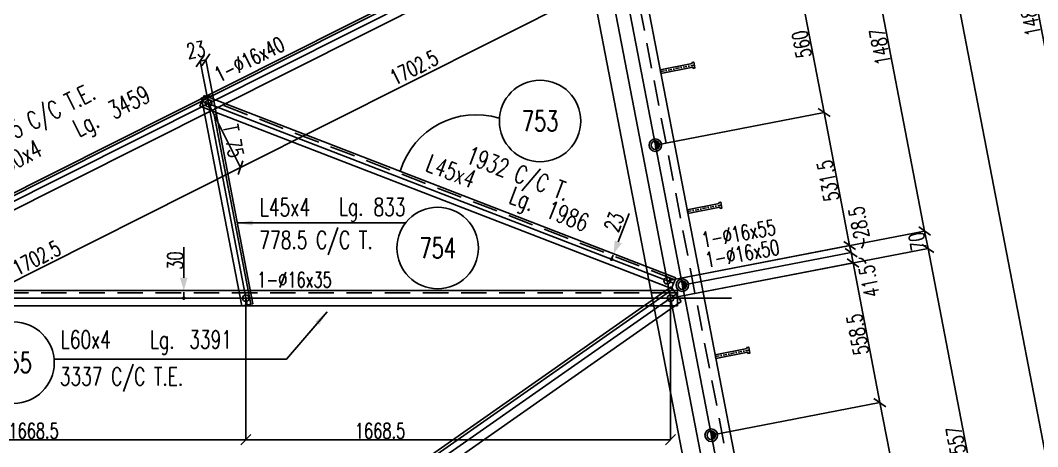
# Model space of a CAD drawing. Extents: x 707090 to 723393, y -5011 to 6523.
# Drawn here: x 713859 to 717855, y 1596 to 3270 of the extents above; entities that cross this region are included whole.
import ezdxf
from ezdxf.enums import TextEntityAlignment as Align

# ---------------------------------------------------------------- set-up
doc = ezdxf.new("R2010")
doc.units = 0
doc.header["$LTSCALE"] = 200
doc.header["$MEASUREMENT"] = 0
doc.linetypes.add('DASHDOT', pattern=[1, 0.5, -0.25, 0, -0.25])
doc.linetypes.add('DASHED', pattern=[0.75, 0.5, -0.25])
doc.layers.get('0').update_dxf_attribs({"linetype": 'CONTINUOUS'})
for name, color, linetype in [('ASSI', 6, 'CONTINUOUS'), ('BOLLINI_1', 7, 'CONTINUOUS'), ('Echelon', 1, 'CONTINUOUS'), ('FORI', 2, 'CONTINUOUS'), ('LINEA_ANG', 2, 'CONTINUOUS'), ('LS', 7, 'CONTINUOUS'), ('MZ', 6, 'DASHDOT'), ('QT_MAL', 7, 'CONTINUOUS'), ('QT_MPR', 7, 'CONTINUOUS'), ('QT_MSP', 7, 'CONTINUOUS'), ('TRAT-Y', 7, 'DASHED')]:
    doc.layers.add(name, color=color, linetype=linetype)
doc.styles.add('QUOTE', font='ROMANS8.SHX', dxfattribs={"width": 0.7})
doc.styles.add('RQL', font='ROMANS8.SHX', dxfattribs={"width": 0.7})
doc.styles.add('RS', font='ROMANS8.shx', dxfattribs={"width": 0.7})
doc.styles.get("Standard").update_dxf_attribs({"font": 'ROMANS8.SHX', "width": 0.7})
doc.dimstyles.new('FRECCE1', dxfattribs={"dimtxt": 60, "dimasz": 6.66, "dimexe": 0, "dimexo": 0, "dimgap": 1, "dimtad": 1, "dimzin": 0, "dimdsep": 46, "dimtxsty": 'RS', "dimblk1": 'QUOTP', "dimblk2": 'QUOTF', "dimsah": 1, "dimcen": 0, "dimclrd": 2, "dimclre": 2, "dimclrt": 7, "dimadec": 0, "dimazin": 0, "dimtfac": 1, "dimtix": 1, "dimtmove": 2, "dimatfit": 3, "dimldrblk": 'QUOTP', "dimfxl": 1, "dimtolj": 1, "dimtzin": 0, "dimarcsym": 0})
doc.dimstyles.new('TRATTO', dxfattribs={"dimscale": 0, "dimtxt": 60, "dimasz": 40, "dimexe": 0, "dimexo": 0, "dimgap": 5, "dimtad": 1, "dimrnd": 0.5, "dimdsep": 46, "dimtxsty": 'RS', "dimblk1": 'OBLIQUE', "dimblk2": 'OBLIQUE', "dimsah": 1, "dimcen": 0.09, "dimclrd": 2, "dimclre": 2, "dimclrt": 7, "dimadec": 0, "dimazin": 0, "dimtfac": 1, "dimtix": 1, "dimtmove": 2, "dimatfit": 3, "dimfxl": 1, "dimtolj": 1, "dimtzin": 0, "dimarcsym": 0})

# ---------------------------------------------------------------- blocks, each defined once
blk = doc.blocks.new('ASSE98')
blk.add_line((0, 0), (1, 0))
at = {"color": 7, "style": 'QUOTE', "width": 0.5, "flags": 1}
for tag, p in [('TI', (1.38308, 6.82731)), ('DI_S', (1.38308, 6.42178)), ('D_S', (1.38308, 6.02092)), ('E_S', (1.38308, 5.68065)), ('NFORI', (1.36454, 5.29792)), ('ALAR', (1.36349, 4.93246)), ('FAM', (1.3775, 4.54645)), ('ALA', (1.38308, 4.19257)), ('DISP2', (1.38308, 3.84971)), ('DISP1', (1.38308, 3.50686)), ('PINZAF', (1.38308, 3.164)), ('PINZAI', (1.38308, 2.82114)), ('TRP', (1.38308, 2.47829)), ('NP', (1.38308, 2.13543)), ('SV', (1.38308, 1.79257)), ('PESO', (1.38308, 1.44971)), ('QUA', (1.38308, 1.10686)), ('LUN', (1.38308, 0.764)), ('PROF', (1.38308, 0.42114)), ('POS', (1.38308, 0.07829))]:
    blk.add_attdef(tag, p, '', height=0.2, dxfattribs=at)
at = {"color": 7, "flags": 1}
for tag, p in [('LAV1', (3.07431, 6.82847)), ('LAV2', (3.07431, 6.49513)), ('LAV3', (3.07431, 6.1618)), ('LAV4', (3.07431, 5.82847)), ('LAV5', (3.07431, 5.49513)), ('LAV6', (3.07431, 5.1618)), ('LAV7', (3.07431, 4.82847)), ('LAV8', (3.07431, 4.49513)), ('LAV9', (3.07431, 4.1618)), ('LAV10', (3.07431, 3.82847))]:
    blk.add_attdef(tag, p, '', height=0.2, dxfattribs=at)
blk = doc.blocks.new('16')
blk.add_circle((0, 0), 1)
blk = doc.blocks.new('_OBLIQUE')
at = {"color": 0, "linetype": 'ByBlock'}
blk.add_line((-0.5, -0.5), (0.5, 0.5), dxfattribs=at)
blk = doc.blocks.new('*D31')
at = {"layer": 'QT_MPR', "color": 2, "lineweight": -2, "transparency": 16777216}
for p, q in [((714744.9, 2179.1), (714744.9, 1623.2)), ((716413.2, 2179.1), (716413.2, 1623.2)), ((716413.2, 1623.2), (714744.9, 1623.2))]:
    blk.add_line(p, q, dxfattribs=at)
at = {"layer": 'QT_MPR', "color": 2, "lineweight": -2, "transparency": 16777216, "xscale": 40, "yscale": 40, "zscale": 40, "rotation": 180}
blk.add_blockref('_OBLIQUE', (714744.9, 1623.2), dxfattribs=at)
at = {"layer": 'QT_MPR', "color": 2, "lineweight": -2, "transparency": 16777216, "xscale": 40, "yscale": 40, "zscale": 40}
blk.add_blockref('_OBLIQUE', (716413.2, 1623.2), dxfattribs=at)
at = {"layer": 'QT_MPR', "color": 7, "transparency": 16777216, "insert": (715272, 1658.2), "char_height": 60, "attachment_point": 5, "style": 'RS'}
blk.add_mtext('\\A1;1668.5', dxfattribs=at)
blk = doc.blocks.new('*D32')
at = {"layer": 'QT_MPR', "color": 2, "lineweight": -2, "transparency": 16777216}
for p, q in [((713076.6, 2179.1), (713076.6, 1623.2)), ((714744.9, 2179.1), (714744.9, 1623.2)), ((714744.9, 1623.2), (713076.6, 1623.2))]:
    blk.add_line(p, q, dxfattribs=at)
at = {"layer": 'QT_MPR', "color": 2, "lineweight": -2, "transparency": 16777216, "xscale": 40, "yscale": 40, "zscale": 40, "rotation": 180}
blk.add_blockref('_OBLIQUE', (713076.6, 1623.2), dxfattribs=at)
at = {"layer": 'QT_MPR', "color": 2, "lineweight": -2, "transparency": 16777216, "xscale": 40, "yscale": 40, "zscale": 40}
blk.add_blockref('_OBLIQUE', (714744.9, 1623.2), dxfattribs=at)
at = {"layer": 'QT_MPR', "color": 7, "transparency": 16777216, "insert": (713910.8, 1658.2), "char_height": 60, "attachment_point": 5, "style": 'RS'}
blk.add_mtext('\\A1;1668.5', dxfattribs=at)
blk = doc.blocks.new('A$C6E393FD9')
at = {"layer": 'Echelon', "color": 3}
blk.add_lwpolyline([(2.5, 0), (0, 19.8), (168.6, 41.4), (167.9, 47.2), (177.8, 48.5), (181.8, 17.1), (171.9, 15.8), (171.2, 21.6), (2.5, 0)], close=True, dxfattribs=at)
at = {"layer": 'MZ', "ltscale": 0.2}
blk.add_line((1.3, 9.9), (179.8, 32.8), dxfattribs=at)
blk = doc.blocks.new('P20')
at = {"color": 0}
for p, q in [((0, 0.98), (0.02, 1)), ((0, 0.94), (0.06, 1)), ((1, -0.01), (0, 0.99)), ((0, 0.89), (0.1, 0.99)), ((0, 0.85), (0.14, 0.99)), ((0, 0.8), (0.18, 0.98)), ((0, 0.76), (0.22, 0.98)), ((0, 0.71), (0.25, 0.97)), ((0, 0.67), (0.29, 0.96)), ((1, -0.05), (0, 0.95)), ((0, 0.62), (0.32, 0.95)), ((0, 0.58), (0.36, 0.93)), ((0, 0.53), (0.39, 0.92)), ((0, 0.49), (0.42, 0.91)), ((1, -0.09), (0, 0.9)), ((0, 0.44), (0.45, 0.89)), ((0, 0.4), (0.48, 0.88)), ((0.99, -0.13), (0, 0.86)), ((0, 0.35), (0.51, 0.86)), ((0, 0.31), (0.54, 0.84)), ((0, 0.26), (0.56, 0.83)), ((0.99, -0.17), (0, 0.81)), ((0, 0.22), (0.59, 0.81)), ((0, 0.17), (0.61, 0.79)), ((0.98, -0.21), (0, 0.77)), ((0, 0.13), (0.64, 0.77)), ((0, 0.08), (0.66, 0.75)), ((0, 0.04), (0.69, 0.73)), ((0.97, -0.25), (0, 0.72)), ((0, -0.01), (0.71, 0.7)), ((0.96, -0.28), (0, 0.68)), ((0, -0.05), (0.73, 0.68)), ((0, -0.1), (0.75, 0.66)), ((0.95, -0.32), (0, 0.63)), ((0, -0.14), (0.77, 0.63)), ((0, -0.19), (0.79, 0.61)), ((0.94, -0.35), (0, 0.59)), ((0, -0.23), (0.81, 0.58)), ((0, -0.28), (0.83, 0.56)), ((0.92, -0.38), (0, 0.54)), ((0, -0.32), (0.85, 0.53)), ((0.91, -0.41), (0, 0.5)), ((0, -0.36), (0.87, 0.5)), ((0, -0.41), (0.88, 0.47)), ((0.9, -0.44), (0, 0.45)), ((0, -0.45), (0.9, 0.44)), ((0.88, -0.47), (0, 0.41)), ((0, -0.5), (0.91, 0.41)), ((0, -0.54), (0.92, 0.38)), ((0.87, -0.5), (0, 0.36)), ((0, -0.59), (0.94, 0.35)), ((0.85, -0.53), (0, 0.32)), ((0, -0.63), (0.95, 0.31)), ((0, -0.68), (0.96, 0.28)), ((0.83, -0.56), (0, 0.27)), ((0, -0.72), (0.97, 0.25)), ((0.81, -0.58), (0, 0.23)), ((0, -0.77), (0.98, 0.21)), ((0.79, -0.61), (0, 0.18)), ((0, -0.81), (0.99, 0.17)), ((0.77, -0.63), (0, 0.14)), ((0, -0.86), (0.99, 0.13)), ((0.75, -0.66), (0, 0.09)), ((0, -0.9), (1, 0.09)), ((0.73, -0.68), (0, 0.05)), ((0, -0.95), (1, 0.05)), ((0.71, -0.7), (0, 0.01)), ((0, -0.99), (1, 0.01)), ((1, 0.04), (0.04, 1)), ((1, 0.09), (0.09, 1)), ((0.99, 0.14), (0.14, 0.99)), ((0.98, 0.19), (0.19, 0.98)), ((0.97, 0.25), (0.25, 0.97)), ((0.95, 0.31), (0.31, 0.95)), ((0.92, 0.38), (0.38, 0.92)), ((0.88, 0.47), (0.47, 0.88)), ((0.81, 0.59), (0.59, 0.81)), ((0.69, -0.73), (0, -0.04)), ((0.66, -0.75), (0, -0.08)), ((0.64, -0.77), (0, -0.13)), ((0.61, -0.79), (0, -0.17)), ((0.59, -0.81), (0, -0.22)), ((0.56, -0.83), (0, -0.26)), ((0.54, -0.84), (0, -0.31)), ((0.51, -0.86), (0, -0.35)), ((0.48, -0.88), (0, -0.4)), ((0.45, -0.89), (0, -0.44)), ((0.42, -0.91), (0, -0.49)), ((0.39, -0.92), (0, -0.53)), ((0.36, -0.93), (0, -0.58)), ((0.32, -0.95), (0, -0.62)), ((0.29, -0.96), (0, -0.67)), ((0.25, -0.97), (0, -0.71)), ((0.22, -0.98), (0, -0.76)), ((0.18, -0.98), (0, -0.8)), ((0.14, -0.99), (0, -0.85)), ((0.1, -0.99), (0, -0.89)), ((0.04, -1), (1, -0.04)), ((0.09, -1), (1, -0.09)), ((0.14, -0.99), (0.99, -0.14)), ((0.19, -0.98), (0.98, -0.19)), ((0.25, -0.97), (0.97, -0.25)), ((0.31, -0.95), (0.95, -0.31)), ((0.38, -0.92), (0.92, -0.38)), ((0.47, -0.88), (0.88, -0.47)), ((0.59, -0.81), (0.81, -0.59))]:
    blk.add_line(p, q, dxfattribs=at)
for radius in [1.5, 1]:
    blk.add_circle((0, 0), radius)
blk = doc.blocks.new('*D45')
at = {"layer": 'QT_MPR', "color": 2, "lineweight": -2, "transparency": 16777216}
for p, q in [((715879.6, 5236.4), (717131.6, 5477.9)), ((717131.6, 5477.9), (718900.4, -3694.3)), ((717648.5, -3935.7), (718900.4, -3694.3))]:
    blk.add_line(p, q, dxfattribs=at)
at = {"layer": 'QT_MPR', "color": 2, "lineweight": -2, "transparency": 16777216, "xscale": 40, "yscale": 40, "zscale": 40}
for p, rotation in [((717131.6, 5477.9), 100.9154326102447), ((718900.4, -3694.3), 280.9154326102447)]:
    blk.add_blockref('_OBLIQUE', p, dxfattribs=dict(at, rotation=rotation))
at = {"layer": 'QT_MPR', "color": 7, "transparency": 16777216, "insert": (717981.6, 885.2), "char_height": 60, "attachment_point": 5, "rotation": 100.9154, "style": 'RS'}
blk.add_mtext('\\A1;9341.5', dxfattribs=at)
blk = doc.blocks.new('*D56')
at = {"layer": 'QT_MPR', "color": 2, "lineweight": -2, "transparency": 16777216}
for p, q in [((716118.4, 3707.8), (717129.8, 3902.8)), ((717129.8, 3902.8), (717411.4, 2442.8)), ((716400, 2247.8), (717411.4, 2442.8))]:
    blk.add_line(p, q, dxfattribs=at)
at = {"layer": 'QT_MPR', "color": 2, "lineweight": -2, "transparency": 16777216, "xscale": 40, "yscale": 40, "zscale": 40}
for p, rotation in [((717129.8, 3902.8), 100.9154326102447), ((717411.4, 2442.8), 280.9154326102447)]:
    blk.add_blockref('_OBLIQUE', p, dxfattribs=dict(at, rotation=rotation))
at = {"layer": 'QT_MPR', "color": 7, "transparency": 16777216, "insert": (717236.2, 3166.2), "char_height": 60, "attachment_point": 5, "rotation": 100.9154, "style": 'RS'}
blk.add_mtext('\\A1;1487', dxfattribs=at)
blk = doc.blocks.new('*D57')
at = {"layer": 'QT_MPR', "color": 2, "lineweight": -2, "transparency": 16777216}
for p, q in [((716400, 2247.8), (717411.4, 2442.8)), ((717411.4, 2442.8), (717424.6, 2374.1)), ((716413.2, 2179.1), (717424.6, 2374.1))]:
    blk.add_line(p, q, dxfattribs=at)
at = {"layer": 'QT_MPR', "color": 2, "lineweight": -2, "transparency": 16777216, "xscale": 40, "yscale": 40, "zscale": 40}
for p, rotation in [((717411.4, 2442.8), 100.9154326102447), ((717424.6, 2374.1), 280.9154326102447)]:
    blk.add_blockref('_OBLIQUE', p, dxfattribs=dict(at, rotation=rotation))
at = {"layer": 'QT_MPR', "color": 7, "transparency": 16777216, "insert": (717383.6, 2401.8), "char_height": 60, "attachment_point": 5, "rotation": 100.9154, "style": 'RS'}
blk.add_mtext('\\A1;70', dxfattribs=at)
blk = doc.blocks.new('*D58')
at = {"layer": 'QT_MPR', "color": 2, "lineweight": -2, "transparency": 16777216}
for p, q in [((716413.2, 2179.1), (717424.6, 2374.1)), ((717424.6, 2374.1), (717719.4, 845.4)), ((716708.1, 650.4), (717719.4, 845.4))]:
    blk.add_line(p, q, dxfattribs=at)
at = {"layer": 'QT_MPR', "color": 2, "lineweight": -2, "transparency": 16777216, "xscale": 40, "yscale": 40, "zscale": 40}
for p, rotation in [((717424.6, 2374.1), 100.9154326102447), ((717719.4, 845.4), 280.9154326102447)]:
    blk.add_blockref('_OBLIQUE', p, dxfattribs=dict(at, rotation=rotation))
at = {"layer": 'QT_MPR', "color": 7, "transparency": 16777216, "insert": (717537.6, 1603.1), "char_height": 60, "attachment_point": 5, "rotation": 100.9154, "style": 'RS'}
blk.add_mtext('\\A1;1557', dxfattribs=at)
blk = doc.blocks.new('*D71')
at = {"layer": 'QT_MSP', "color": 2, "lineweight": -2, "transparency": 16777216}
for p, q in [((716247.3, 3329.9), (716910.1, 3457.7)), ((716910.1, 3457.7), (717016.2, 2907.8)), ((716353.4, 2780), (717016.2, 2907.8))]:
    blk.add_line(p, q, dxfattribs=at)
at = {"layer": 'QT_MSP', "color": 2, "lineweight": -2, "transparency": 16777216, "xscale": 40, "yscale": 40, "zscale": 40}
for p, rotation in [((716910.1, 3457.7), 100.9154326102447), ((717016.2, 2907.8), 280.9154326102447)]:
    blk.add_blockref('_OBLIQUE', p, dxfattribs=dict(at, rotation=rotation))
at = {"layer": 'QT_MSP', "color": 7, "transparency": 16777216, "insert": (716928.8, 3176.1), "char_height": 60, "attachment_point": 5, "rotation": 100.9154, "style": 'RS'}
blk.add_mtext('\\A1;560', dxfattribs=at)
blk = doc.blocks.new('*D72')
at = {"layer": 'QT_MSP', "color": 2, "lineweight": -2, "transparency": 16777216}
for p, q in [((716353.4, 2780), (717016.2, 2907.8)), ((717016.2, 2907.8), (717116.8, 2386)), ((716400, 2247.8), (717116.8, 2386))]:
    blk.add_line(p, q, dxfattribs=at)
at = {"layer": 'QT_MSP', "color": 2, "lineweight": -2, "transparency": 16777216, "xscale": 40, "yscale": 40, "zscale": 40}
for p, rotation in [((717016.2, 2907.8), 100.9154326102447), ((717116.8, 2386), 280.9154326102447)]:
    blk.add_blockref('_OBLIQUE', p, dxfattribs=dict(at, rotation=rotation))
at = {"layer": 'QT_MSP', "color": 7, "transparency": 16777216, "insert": (717032.1, 2640.3), "char_height": 60, "attachment_point": 5, "rotation": 100.9154, "style": 'RS'}
blk.add_mtext('\\A1;531.5', dxfattribs=at)
blk = doc.blocks.new('*D73')
at = {"layer": 'QT_MSP', "color": 2, "lineweight": -2, "transparency": 16777216}
for p, q in [((716400, 2247.8), (717116.8, 2386)), ((717116.8, 2386), (717122.2, 2357.9)), ((716459.4, 2230.1), (717122.2, 2357.9))]:
    blk.add_line(p, q, dxfattribs=at)
at = {"layer": 'QT_MSP', "color": 2, "lineweight": -2, "transparency": 16777216, "xscale": 40, "yscale": 40, "zscale": 40}
for p, rotation in [((717116.8, 2386), 100.9154326102447), ((717122.2, 2357.9), 280.9154326102447)]:
    blk.add_blockref('_OBLIQUE', p, dxfattribs=dict(at, rotation=rotation))
at = {"layer": 'QT_MSP', "color": 7, "transparency": 16777216, "insert": (717153, 2475.6), "char_height": 60, "attachment_point": 5, "rotation": 100.9154, "style": 'RS'}
blk.add_mtext('\\A1;28.5', dxfattribs=at)
blk = doc.blocks.new('*D74')
at = {"layer": 'QT_MSP', "color": 2, "lineweight": -2, "transparency": 16777216}
for p, q in [((716459.4, 2230.1), (717122.2, 2357.9)), ((717122.2, 2357.9), (717130, 2317.3)), ((716413.2, 2179.1), (717130, 2317.3))]:
    blk.add_line(p, q, dxfattribs=at)
at = {"layer": 'QT_MSP', "color": 2, "lineweight": -2, "transparency": 16777216, "xscale": 40, "yscale": 40, "zscale": 40}
for p, rotation in [((717122.2, 2357.9), 100.9154326102447), ((717130, 2317.3), 280.9154326102447)]:
    blk.add_blockref('_OBLIQUE', p, dxfattribs=dict(at, rotation=rotation))
at = {"layer": 'QT_MSP', "color": 7, "transparency": 16777216, "insert": (717193.5, 2245.5), "char_height": 60, "attachment_point": 5, "rotation": 100.9154, "style": 'RS'}
blk.add_mtext('\\A1;41.5', dxfattribs=at)
blk = doc.blocks.new('*D75')
at = {"layer": 'QT_MSP', "color": 2, "lineweight": -2, "transparency": 16777216}
for p, q in [((716413.2, 2179.1), (717130, 2317.3)), ((717130, 2317.3), (717235.8, 1768.8)), ((716573, 1641), (717235.8, 1768.8))]:
    blk.add_line(p, q, dxfattribs=at)
at = {"layer": 'QT_MSP', "color": 2, "lineweight": -2, "transparency": 16777216, "xscale": 40, "yscale": 40, "zscale": 40}
for p, rotation in [((717130, 2317.3), 100.9154326102447), ((717235.8, 1768.8), 280.9154326102447)]:
    blk.add_blockref('_OBLIQUE', p, dxfattribs=dict(at, rotation=rotation))
at = {"layer": 'QT_MSP', "color": 7, "transparency": 16777216, "insert": (717148.6, 2036.4), "char_height": 60, "attachment_point": 5, "rotation": 100.9154, "style": 'RS'}
blk.add_mtext('\\A1;558.5', dxfattribs=at)
blk = doc.blocks.new('*D76')
at = {"layer": 'QT_MSP', "color": 2, "lineweight": -2, "transparency": 16777216}
for p, q in [((716573, 1641), (717235.8, 1768.8)), ((717235.8, 1768.8), (717349.4, 1179.7)), ((716686.6, 1051.8), (717349.4, 1179.7))]:
    blk.add_line(p, q, dxfattribs=at)
at = {"layer": 'QT_MSP', "color": 2, "lineweight": -2, "transparency": 16777216, "xscale": 40, "yscale": 40, "zscale": 40}
for p, rotation in [((717235.8, 1768.8), 100.9154326102447), ((717349.4, 1179.7), 280.9154326102447)]:
    blk.add_blockref('_OBLIQUE', p, dxfattribs=dict(at, rotation=rotation))
at = {"layer": 'QT_MSP', "color": 7, "transparency": 16777216, "insert": (717258.3, 1467.6), "char_height": 60, "attachment_point": 5, "rotation": 100.9154, "style": 'RS'}
blk.add_mtext('\\A1;600', dxfattribs=at)
blk = doc.blocks.new('*D97')
at = {"layer": 'QT_MPR', "color": 2, "lineweight": -2, "transparency": 16777216}
for p, q in [((718730.3, 4211.4), (717718.9, 4016.4)), ((717718.9, 4016.4), (718000.5, 2556.4)), ((719011.9, 2751.5), (718000.5, 2556.4))]:
    blk.add_line(p, q, dxfattribs=at)
at = {"layer": 'QT_MPR', "color": 2, "lineweight": -2, "transparency": 16777216, "xscale": 40, "yscale": 40, "zscale": 40}
for p, rotation in [((717718.9, 4016.4), 100.9154326102489), ((718000.5, 2556.4), 280.9154326102489)]:
    blk.add_blockref('_OBLIQUE', p, dxfattribs=dict(at, rotation=rotation))
at = {"layer": 'QT_MPR', "color": 7, "transparency": 16777216, "insert": (717825.4, 3279.8), "char_height": 60, "attachment_point": 5, "rotation": 100.9154, "style": 'RS'}
blk.add_mtext('\\A1;1487', dxfattribs=at)
blk = doc.blocks.new('*D133')
at = {"layer": 'QT_MPR', "color": 2, "lineweight": -2, "transparency": 16777216}
for p, q in [((716118.4, 3707.8), (716244.9, 3456.2)), ((716244.9, 3456.2), (714724, 2691.8)), ((714597.5, 2943.4), (714724, 2691.8))]:
    blk.add_line(p, q, dxfattribs=at)
at = {"layer": 'QT_MPR', "color": 2, "lineweight": -2, "transparency": 16777216, "xscale": 40, "yscale": 40, "zscale": 40}
for p, rotation in [((716244.9, 3456.2), 26.68222138563139), ((714724, 2691.8), 206.6822213856314)]:
    blk.add_blockref('_OBLIQUE', p, dxfattribs=dict(at, rotation=rotation))
at = {"layer": 'QT_MPR', "color": 7, "transparency": 16777216, "insert": (715405.4, 3084.7), "char_height": 60, "attachment_point": 5, "rotation": 26.6822, "style": 'RS'}
blk.add_mtext('\\A1;1702.5', dxfattribs=at)
blk = doc.blocks.new('*D134')
at = {"layer": 'QT_MPR', "color": 2, "lineweight": -2, "transparency": 16777216}
for p, q in [((714597.5, 2943.4), (714724, 2691.8)), ((714724, 2691.8), (713203, 1927.5)), ((713076.6, 2179.1), (713203, 1927.5))]:
    blk.add_line(p, q, dxfattribs=at)
at = {"layer": 'QT_MPR', "color": 2, "lineweight": -2, "transparency": 16777216, "xscale": 40, "yscale": 40, "zscale": 40}
for p, rotation in [((714724, 2691.8), 26.68222138563139), ((713203, 1927.5), 206.6822213856314)]:
    blk.add_blockref('_OBLIQUE', p, dxfattribs=dict(at, rotation=rotation))
at = {"layer": 'QT_MPR', "color": 7, "transparency": 16777216, "insert": (713922.4, 2336.9), "char_height": 60, "attachment_point": 5, "rotation": 26.6822, "style": 'RS'}
blk.add_mtext('\\A1;1702.5', dxfattribs=at)
blk = doc.blocks.new('QUOTP')
at = {"layer": 'ASSI', "color": 2, "const_width": 1.07}
blk.add_lwpolyline([(-0.53, 0, 1), (0.53, 0, 1)], format="xyb", close=True, dxfattribs=at)
blk = doc.blocks.new('QUOTF')
at = {"layer": 'LS', "color": 2}
blk.add_line((7.5, 0), (25.5, 0), dxfattribs=at)
blk.add_solid([(7.5, 2.25), (0, 0), (7.5, -2.25)], dxfattribs=at)
blk = doc.blocks.new('*D135')
at = {"layer": 'QT_MAL', "color": 2, "lineweight": -2, "transparency": 16777216}
blk.add_line((714500.8, 2185.7), (714500.8, 2202.4), dxfattribs=at)
at = {"layer": 'QT_MAL', "color": 2, "lineweight": -2, "transparency": 16777216, "xscale": 6.66, "yscale": 6.66, "zscale": 6.66}
for name, p, rotation in [('QUOTF', (714500.8, 2209.1), 90), ('QUOTP', (714500.8, 2179.1), 270)]:
    blk.add_blockref(name, p, dxfattribs=dict(at, rotation=rotation))
at = {"layer": 'QT_MAL', "color": 7, "transparency": 16777216, "insert": (714467.1, 2326.9), "char_height": 60, "attachment_point": 5, "rotation": 90, "style": 'RS'}
blk.add_mtext('\\A1;30', dxfattribs=at)
blk = doc.blocks.new('*D137')
at = {"layer": 'QT_MAL', "color": 2, "lineweight": -2, "transparency": 16777216}
for p, q in [((716183.7, 2338.4), (716187.2, 2347.4)), ((716189.6, 2353.6), (716189.6, 2353.6))]:
    blk.add_line(p, q, dxfattribs=at)
at = {"layer": 'QT_MAL', "color": 2, "lineweight": -2, "transparency": 16777216, "xscale": 6.66, "yscale": 6.66, "zscale": 6.66}
for name, p, rotation in [('QUOTF', (716189.6, 2353.6), 68.8971990528523), ('QUOTP', (716181.3, 2332.2), 248.8971990528523)]:
    blk.add_blockref(name, p, dxfattribs=dict(at, rotation=rotation))
at = {"layer": 'QT_MAL', "color": 7, "transparency": 16777216, "insert": (716191.3, 2478.4), "char_height": 60, "attachment_point": 5, "rotation": 68.8972, "style": 'RS'}
blk.add_mtext('\\A1;23', dxfattribs=at)
blk = doc.blocks.new('*D168')
at = {"layer": 'LS', "color": 2, "lineweight": -2, "transparency": 16777216}
for p, q in [((713076.6, 2179.1), (712596.8, 1817.6)), ((712596.8, 1817.6), (713748.5, 288.9)), ((714228.3, 650.4), (713748.5, 288.9))]:
    blk.add_line(p, q, dxfattribs=at)
at = {"layer": 'LS', "color": 2, "lineweight": -2, "transparency": 16777216, "xscale": 40, "yscale": 40, "zscale": 40}
for p, rotation in [((712596.8, 1817.6), 126.9946354549771), ((713748.5, 288.9), 306.9946354549771)]:
    blk.add_blockref('_OBLIQUE', p, dxfattribs=dict(at, rotation=rotation))
at = {"layer": 'LS', "color": 7, "transparency": 16777216, "insert": (713200.6, 1074.3), "char_height": 60, "attachment_point": 5, "rotation": 306.9946, "style": 'RS'}
blk.add_mtext('\\A1;1914', dxfattribs=at)
blk = doc.blocks.new('*D192')
at = {"layer": 'LS', "color": 2, "lineweight": -2, "transparency": 16777216}
for p, q in [((714565.3, 3110.5), (714587.9, 3114.8)), ((714597.5, 2943.4), (714565.3, 3110.5)), ((714614.9, 2974.8), (714587.9, 3114.8))]:
    blk.add_line(p, q, dxfattribs=at)
at = {"layer": 'LS', "color": 2, "lineweight": -2, "transparency": 16777216, "xscale": 40, "yscale": 40, "zscale": 40}
for p, rotation in [((714565.3, 3110.5), 190.915432614), ((714587.9, 3114.8), 10.91543261400001)]:
    blk.add_blockref('_OBLIQUE', p, dxfattribs=dict(at, rotation=rotation))
at = {"layer": 'LS', "color": 7, "transparency": 16777216, "insert": (714548, 3154.1), "char_height": 60, "attachment_point": 5, "rotation": 10.9154, "style": 'RS'}
blk.add_mtext('\\A1;23', dxfattribs=at)
blk = doc.blocks.new('xxx')
blk.add_circle((0, 0), 8)
at = {"color": 3, "style": 'RQL', "width": 0.7}
blk.add_attdef('POS', text='', height=4, dxfattribs=at).set_placement((0, 0), align=Align.MIDDLE)
at = {"color": 3, "style": 'RQL', "width": 0.7, "flags": 1}
blk.add_attdef('POS1', (-0.39, -5.42), '', height=2, dxfattribs=at)
at = {"style": 'RQL', "width": 0.7, "flags": 1}
blk.add_attdef('TIPO', (-0.39, -8.66), '', height=2, dxfattribs=at)
blk = doc.blocks.new('bull')
at = {"style": 'RS', "width": 0.7, "flags": 1}
for tag, p in [('NN', (-12.25, 0)), ('DIAMETRO', (0, -4.86)), ('SERRAGGIO', (0, -9.71)), ('LUNGHEZZA', (0, -14.57)), ('NB', (0, -19.43)), ('TIPO', (0, -24.12)), ('EL', (-0.14, -29))]:
    blk.add_attdef(tag, p, '', height=3, dxfattribs=at)
at = {"style": 'RS', "width": 0.7}
blk.add_attdef('BULLONE', (0, 0), '', height=3, dxfattribs=at)

msp = doc.modelspace()

# ---------------------------------------------------------------- linework, layer by layer
at = {"layer": 'LINEA_ANG'}
for p, q in [((717648.344, -3538.898), (715829.352, 5893.308)), ((715632.971, 5855.436), (717451.962, -3576.77)), ((716129.093, 3746.68), (713038.439, 2193.445)), ((713065.382, 2139.834), (716156.035, 3693.069)), ((714580.651, 2974.569), (714564.449, 2932.587)), ((714614.891, 2974.828), (714570.705, 2966.306)), ((714570.705, 2966.306), (714728.442, 2148.377)), ((716433.462, 2259.525), (714580.651, 2974.569)), ((714772.627, 2156.898), (714614.891, 2974.828)), ((714564.449, 2932.587), (716417.26, 2217.542)), ((714629.093, 2901.184), (714620.746, 2899.575)), ((716417.26, 2217.542), (716433.462, 2259.525)), ((716440.247, 2209.055), (713049.247, 2209.055)), ((716415.305, 2223.211), (714185.823, 663.323)), ((716455.434, 2165.855), (716415.305, 2223.211)), ((716440.247, 2149.055), (716440.247, 2209.055)), ((714225.952, 605.968), (716455.434, 2165.855)), ((713049.247, 2149.055), (716440.247, 2149.055)), ((714728.442, 2148.377), (714772.627, 2156.898))]:
    msp.add_line(p, q, dxfattribs=at)
at = {"layer": 'LINEA_ANG', "color": 2}
for p, q in [((716133.134, 3738.639), (713042.481, 2185.403)), ((714764.281, 2155.289), (714620.746, 2899.575)), ((716421.611, 2214.198), (714192.129, 654.31))]:
    msp.add_line(p, q, dxfattribs=at)
at = {"layer": 'LS', "color": 6}
for p, q in [((715755.699, 5879.104), (717767.309, -4551.907)), ((717316.189, -2503.063), (715845.992, 5120.502)), ((715373.362, 2474.469), (714711.384, 2474.469)), ((714971.006, 2474.469), (714711.384, 2474.469)), ((714904.757, 1939.968), (715063.927, 2125.71)), ((713992.525, 1939.968), (714729.031, 1939.968))]:
    msp.add_line(p, q, dxfattribs=at)
at = {"layer": 'LS', "color": 2}
msp.add_line((716413.247, 2179.055), (716652.378, 2179.055), dxfattribs=at)
at = {"layer": 'LS', "color": 6}
msp.add_lwpolyline([(715024.885, 2080.15), (714904.757, 1939.968), (714729.031, 1939.968)], dxfattribs=at)
for centre, radius, start, end in [((715649.324, 2587.851), 311.503, 73.10393, 162.603262), ((717125.046, 2404.095), 47.541, 322.853855, 13.48744), ((717153.199, 2307.619), 28.47, 16.17924, 89.964521)]:
    msp.add_arc(centre, radius, start, end, dxfattribs=at)
for points in [[(714771.384, 2484.469), (714711.384, 2474.469), (714771.384, 2464.469)], [(715032.478, 2073.643), (715063.927, 2125.71), (715017.292, 2086.657)]]:
    msp.add_solid(points, dxfattribs=at)
at = {"layer": 'TRAT-Y'}
for p, q in [((717616.923, -3544.957), (715797.931, 5887.249)), ((716430.402, 2251.595), (714577.591, 2966.639)), ((716440.247, 2200.055), (713049.247, 2200.055))]:
    msp.add_line(p, q, dxfattribs=at)

# ---------------------------------------------------------------- block references
at = {"layer": 'ASSI', "xscale": 9606, "rotation": 100.9154326102447}
msp.add_blockref('ASSE98', (717648.344, -3538.898), dxfattribs=at)
at = {"layer": 'ASSI'}
ref = msp.add_blockref('ASSE98', (716142.564, 3719.875), dxfattribs=dict(at, xscale=3459, zscale=3459, rotation=206.6822213856314))
ref.add_attrib('PROF', 'L60x4', (713775.179, 2653.234), dxfattribs={"layer": '0', "color": 2, "height": 70, "rotation": 26.682221, "style": 'QUOTE', "width": 0.7})
ref.add_attrib('LUN', '3459', (714226.283, 2879.941), dxfattribs={"layer": '0', "color": 2, "height": 70, "rotation": 26.682221, "style": 'QUOTE', "width": 0.7})
ref.add_attrib('PESO', '3405 C/C T.E.', (713726.81, 2747.074), dxfattribs={"layer": '0', "color": 2, "height": 70, "rotation": 26.682221, "style": 'QUOTE', "width": 0.7})
ref.add_attrib('SV', 'Lg.', (714088.563, 2810.728), dxfattribs={"layer": '0', "color": 2, "height": 70, "rotation": 26.682221, "style": 'QUOTE', "width": 0.7})
ref = msp.add_blockref('ASSE98', (714750.044, 2152.543), dxfattribs=dict(at, xscale=833, zscale=833, rotation=100.9154326102099))
ref.add_attrib('PROF', 'L45x4', (714799.744, 2501.5), dxfattribs={"layer": '0', "color": 2, "height": 70, "style": 'QUOTE', "width": 0.7})
ref.add_attrib('LUN', '833', (715246.131, 2502.248), dxfattribs={"layer": '0', "color": 2, "height": 70, "style": 'QUOTE', "width": 0.7})
ref.add_attrib('PESO', '778.5 C/C T.', (714797.738, 2372.699), dxfattribs={"layer": '0', "color": 2, "height": 70, "style": 'QUOTE', "width": 0.7})
ref.add_attrib('SV', 'Lg.', (715110.388, 2503.885), dxfattribs={"layer": '0', "color": 2, "height": 70, "style": 'QUOTE', "width": 0.7})
ref.add_attrib('LAV1', 'T 75', (714653.708, 2854.517), dxfattribs={"layer": '0', "color": 254, "height": 60, "rotation": -79.084567, "width": 0.7})
ref = msp.add_blockref('ASSE98', (716425.181, 2238.067), dxfattribs=dict(at, xscale=1986, zscale=1986, rotation=158.8971990528523))
ref.add_attrib('PROF', 'L45x4', (715446.874, 2680.801), dxfattribs={"layer": '0', "color": 2, "height": 70, "rotation": 338.897199, "style": 'QUOTE', "width": 0.7})
ref.add_attrib('LUN', '1986', (715917.882, 2499.027), dxfattribs={"layer": '0', "color": 2, "height": 70, "rotation": 338.897199, "style": 'QUOTE', "width": 0.7})
ref.add_attrib('PESO', '1932 C/C T.', (715604.466, 2712.713), dxfattribs={"layer": '0', "color": 2, "height": 70, "rotation": 338.897199, "style": 'QUOTE', "width": 0.7})
ref.add_attrib('SV', 'Lg.', (715774.086, 2554.522), dxfattribs={"layer": '0', "color": 2, "height": 70, "rotation": 338.897199, "style": 'QUOTE', "width": 0.7})
ref = msp.add_blockref('ASSE98', (716440.247, 2179.055), dxfattribs=dict(at, xscale=3391, zscale=3391, rotation=180))
ref.add_attrib('PROF', 'L60x4', (714017.309, 1981.557), dxfattribs={"layer": '0', "color": 2, "height": 70, "style": 'QUOTE', "width": 0.7})
ref.add_attrib('LUN', '3391', (714522.175, 1981.557), dxfattribs={"layer": '0', "color": 2, "height": 70, "style": 'QUOTE', "width": 0.7})
ref.add_attrib('PESO', '3337 C/C T.E.', (714013.841, 1836.48), dxfattribs={"layer": '0', "color": 2, "height": 70, "style": 'QUOTE', "width": 0.7})
ref.add_attrib('SV', 'Lg.', (714368.042, 1981.557), dxfattribs={"layer": '0', "color": 2, "height": 70, "style": 'QUOTE', "width": 0.7})
ref = msp.add_blockref('ASSE98', (716435.37, 2194.533), dxfattribs=dict(at, xscale=2721, zscale=2721, rotation=214.9790813982426))
ref.add_attrib('PROF', 'L70x5', (714697.331, 1118.844), dxfattribs={"layer": '0', "color": 2, "height": 70, "rotation": 34.979081, "style": 'QUOTE', "width": 0.7})
ref.add_attrib('LUN', '2721', (715108.323, 1406.4), dxfattribs={"layer": '0', "color": 2, "height": 70, "rotation": 34.979081, "style": 'QUOTE', "width": 0.7})
ref.add_attrib('PESO', '2666.5 C/C T.', (714869.314, 873.036), dxfattribs={"layer": '0', "color": 2, "height": 70, "rotation": 34.979081, "style": 'QUOTE', "width": 0.7})
ref.add_attrib('SV', 'Lg.', (714982.032, 1318.039), dxfattribs={"layer": '0', "color": 2, "height": 70, "rotation": 34.979081, "style": 'QUOTE', "width": 0.7})
at = {"layer": 'BOLLINI_1', "xscale": 19.99799999950235, "yscale": 19.99799999950235, "zscale": 19.99799999950235}
for p, values in [((715900.652, 2874.661), {'POS': '753'}), ((715498.454, 2375.904), {'POS': '754'}), ((713831.974, 1925.987), {'POS': '755'})]:
    msp.add_blockref('xxx', p, dxfattribs=at).add_auto_attribs(values)
at = {"layer": 'FORI', "xscale": 13, "yscale": 13, "zscale": 13}
for p in [(714597.527, 2943.403), (716399.992, 2247.788), (714744.931, 2179.055), (716413.247, 2179.055)]:
    msp.add_blockref('16', p, dxfattribs=at)
at = {"layer": 'FORI', "xscale": 16.5, "yscale": 16.5, "zscale": 16.5, "rotation": 7.543052222774039}
for p in [(716353.36, 2779.99), (716459.402, 2230.122), (716573.018, 1640.977)]:
    msp.add_blockref('P20', p, dxfattribs=at)
at = {"layer": 'LS', "color": 7, "xscale": 20, "yscale": 20, "zscale": 20}
for p, rotation, values in [((714640.101, 3024.75), 26.35386927556782, {'BULLONE': '1-%%c16x40                '}), ((716541.872, 2377.112), 10.31117365252543, {'BULLONE': '1-%%c16x55                '}), ((716556.192, 2298.404), 10.31117365252543, {'BULLONE': '1-%%c16x50                '})]:
    msp.add_blockref('bull', p, dxfattribs=dict(at, rotation=rotation)).add_auto_attribs(values)
at = {"layer": 'LS', "color": 6, "xscale": 0.7500000000000001, "yscale": 0.7500000000000001, "zscale": 0.7500000000000001, "rotation": 3.618223307568464}
for p in [(716373.511, 3061.644), (716479.553, 2511.776), (716589.382, 1942.269)]:
    msp.add_blockref('A$C6E393FD9', p, dxfattribs=at)
at = {"layer": 'LS', "color": 7, "xscale": 20, "yscale": 20, "zscale": 20}
msp.add_blockref('bull', (714788.911, 2221.607), dxfattribs=at).add_auto_attribs({'BULLONE': '1-%%c16x35                '})

# ---------------------------------------------------------------- dimensions: what is measured, and where the dimension line sits
at = {"layer": 'LS'}
dim = msp.add_linear_dim(base=(714587.895, 3114.813), p1=(714597.527, 2943.403), p2=(714614.891, 2974.828), angle=10.915433, text='23', dimstyle='TRATTO', override={"dimscale": 1}, dxfattribs=at)
dim.commit()
dim.dimension.update_dxf_attribs({"geometry": '*D192', "text_midpoint": (714548.001, 3154.063), "dimtype": 128})
dim = msp.add_linear_dim(base=(713748.521, 288.856), p1=(713076.615, 2179.055), p2=(714228.345, 650.359), angle=306.994635, dimstyle='TRATTO', override={"dimscale": 1}, dxfattribs=at)
dim.commit()
dim.dimension.update_dxf_attribs({"geometry": '*D168', "text_midpoint": (713200.61, 1074.265)})
at = {"layer": 'QT_MAL'}
for base, p1, p2, angle, text, picture, middle in [((716189.591, 2353.64), (716181.31, 2332.183), (716189.591, 2353.64), 68.897199, '23', '*D137', (716191.321, 2478.406)), ((714500.822, 2209.055), (714500.822, 2179.055), (714500.822, 2209.055), 90, '30', '*D135', (714467.115, 2326.888))]:
    dim = msp.add_linear_dim(base=base, p1=p1, p2=p2, angle=angle, text=text, dimstyle='FRECCE1', dxfattribs=at)
    dim.commit()
    dim.dimension.update_dxf_attribs({"geometry": picture, "text_midpoint": middle, "dimtype": 128})
at = {"layer": 'QT_MPR'}
for base, p1, p2, angle, text, picture, middle in [((718900.422, -3694.294), (715879.635, 5236.447), (717648.48, -3935.729), 100.915433, '9341.5', '*D45', (717981.633, 885.167)), ((718000.501, 2556.445), (718730.314, 4211.448), (719011.866, 2751.486), 100.915433, '1487', '*D97', (717825.358, 3279.799)), ((717411.357, 2442.829), (716118.439, 3707.751), (716399.992, 2247.788), 100.915433, '1487', '*D56', (717236.214, 3166.183)), ((714723.957, 2691.829), (716118.439, 3707.751), (714597.527, 2943.403), 26.682221, '1702.5', '*D133', (715405.357, 3084.689)), ((713203.045, 1927.481), (714597.527, 2943.403), (713076.615, 2179.055), 26.682221, '1702.5', '*D134', (713922.39, 2336.865)), ((717424.612, 2374.095), (716399.992, 2247.788), (716413.247, 2179.055), 100.915433, '70', '*D57', (717383.618, 2401.835)), ((717719.419, 845.399), (716413.247, 2179.055), (716708.054, 650.359), 100.915433, '1557', '*D58', (717537.649, 1603.12))]:
    dim = msp.add_linear_dim(base=base, p1=p1, p2=p2, angle=angle, text=text, dimstyle='TRATTO', override={"dimscale": 1}, dxfattribs=at)
    dim.commit()
    dim.dimension.update_dxf_attribs({"geometry": picture, "text_midpoint": middle, "dimtype": 128})
for base, p1, p2, picture, middle in [((713076.615, 1623.201), (714744.931, 2179.055), (713076.615, 2179.055), '*D32', (713910.773, 1658.201)), ((714744.931, 1623.201), (716413.247, 2179.055), (714744.931, 2179.055), '*D31', (715272.014, 1658.201))]:
    dim = msp.add_linear_dim(base=base, p1=p1, p2=p2, text='1668.5', dimstyle='TRATTO', override={"dimscale": 1}, dxfattribs=at)
    dim.commit()
    dim.dimension.update_dxf_attribs({"geometry": picture, "text_midpoint": middle, "dimtype": 128})
at = {"layer": 'QT_MSP'}
for base, p1, p2, text, picture, middle in [((717016.158, 2907.81), (716247.319, 3329.859), (716353.36, 2779.99), '560', '*D71', (716928.77, 3176.117)), ((717116.784, 2386.021), (716353.36, 2779.99), (716399.992, 2247.788), '531.5', '*D72', (717032.104, 2640.288)), ((717122.199, 2357.942), (716399.992, 2247.788), (716459.402, 2230.122), '28.5', '*D73', (717153.038, 2475.618)), ((717130.04, 2317.287), (716459.402, 2230.122), (716413.247, 2179.055), '41.5', '*D74', (717193.459, 2245.477)), ((717235.815, 1768.797), (716413.247, 2179.055), (716573.018, 1640.977), '558.5', '*D75', (717148.561, 2036.415)), ((717349.431, 1179.653), (716573.018, 1640.977), (716686.634, 1051.833), '600', '*D76', (717258.257, 1467.597))]:
    dim = msp.add_linear_dim(base=base, p1=p1, p2=p2, angle=100.915433, text=text, dimstyle='TRATTO', override={"dimscale": 1}, dxfattribs=at)
    dim.commit()
    dim.dimension.update_dxf_attribs({"geometry": picture, "text_midpoint": middle, "dimtype": 128})

doc.saveas('drawing.dxf')
